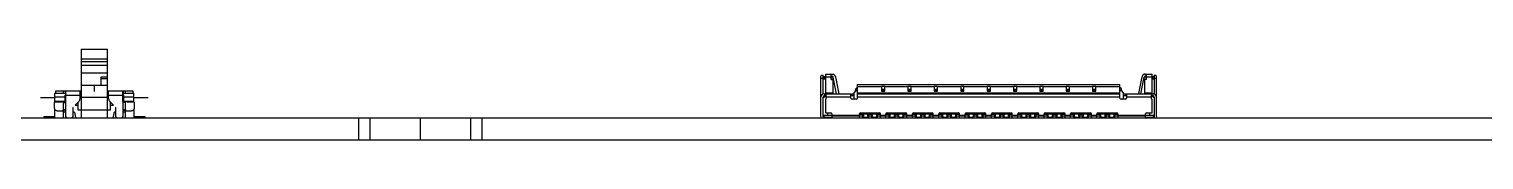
# Model space of a CAD drawing. Header units: millimetres. Extents: x 0 to 594, y 0 to 420.
# Drawn here: x 263.4 to 329.6, y 88.7 to 92.8 of the extents above; entities that cross this region are included whole.
import ezdxf

# ---------------------------------------------------------------- set-up
doc = ezdxf.new("R2010")
doc.units = ezdxf.units.MM
doc.header["$LTSCALE"] = 32.67
doc.layers.get('0').update_dxf_attribs({"linetype": 'CONTINUOUS'})

msp = doc.modelspace()

# ---------------------------------------------------------------- linework, layer by layer
at = {"color": 7, "linetype": 'CONTINUOUS'}
for p, q in [((265.801, 92.829), (267.001, 92.829)), ((265.801, 92.829), (265.801, 89.694)), ((267.001, 89.694), (267.001, 92.829)), ((267.001, 92.256), (265.801, 92.256)), ((267.001, 92.081), (265.801, 92.081)), ((267.001, 91.735), (265.801, 91.735)), ((267.001, 91.543), (266.701, 91.543)), ((266.701, 91.543), (266.701, 91.191)), ((266.701, 91.493), (267.001, 91.493)), ((299.521, 91.643), (299.471, 91.593)), ((299.471, 89.763), (299.471, 91.593)), ((299.521, 91.643), (299.571, 91.643)), ((299.571, 90.784), (299.571, 91.643)), ((299.671, 91.573), (299.571, 91.573)), ((299.671, 91.453), (299.571, 91.453)), ((299.671, 91.503), (299.621, 91.453)), ((299.671, 91.693), (300.021, 91.693)), ((299.671, 91.693), (299.671, 90.793)), ((299.931, 91.443), (299.931, 91.693)), ((299.931, 91.593), (299.981, 91.593)), ((300.029, 91.553), (299.931, 91.553)), ((300.049, 91.453), (299.931, 91.453)), ((299.931, 91.443), (300.021, 91.443)), ((300.021, 91.693), (300.021, 91.688)), ((300.021, 91.553), (300.021, 91.572)), ((300.021, 90.793), (300.021, 91.443)), ((300.179, 90.793), (300.029, 91.554)), ((300.127, 91.573), (300.281, 90.793)), ((313.934, 90.808), (314.085, 91.573)), ((314.033, 90.793), (314.183, 91.554)), ((314.281, 91.453), (314.164, 91.453)), ((314.281, 91.553), (314.183, 91.553)), ((314.191, 91.693), (314.541, 91.693)), ((314.191, 91.688), (314.191, 91.693)), ((314.191, 91.572), (314.191, 91.554)), ((314.281, 91.443), (314.191, 91.443)), ((314.191, 91.443), (314.191, 90.793)), ((314.281, 91.593), (314.231, 91.593)), ((314.281, 91.443), (314.281, 91.693)), ((314.541, 90.793), (314.541, 91.693)), ((314.641, 91.573), (314.541, 91.573)), ((314.591, 91.453), (314.541, 91.503)), ((314.641, 91.453), (314.541, 91.453)), ((314.641, 91.643), (314.691, 91.643)), ((314.641, 91.643), (314.641, 90.784)), ((314.691, 91.643), (314.741, 91.593)), ((314.741, 89.763), (314.741, 91.593)), ((264.601, 90.823), (265.096, 90.823)), ((264.601, 90.415), (264.601, 90.823)), ((264.651, 90.923), (265.801, 90.923)), ((264.651, 90.823), (264.651, 90.923)), ((265.101, 90.743), (265.076, 90.743)), ((265.076, 90.433), (265.076, 90.743)), ((265.088, 90.823), (265.088, 90.923)), ((265.101, 90.443), (265.101, 90.896)), ((265.751, 90.576), (265.751, 90.923)), ((265.751, 90.833), (265.801, 90.833)), ((265.801, 91.191), (267.001, 91.191)), ((267.001, 90.923), (268.151, 90.923)), ((267.001, 90.833), (267.051, 90.833)), ((267.051, 90.576), (267.051, 90.923)), ((267.701, 90.443), (267.701, 90.896)), ((267.726, 90.743), (267.701, 90.743)), ((267.705, 90.821), (267.706, 90.823)), ((267.706, 90.823), (268.201, 90.823)), ((267.715, 90.923), (267.715, 90.823)), ((267.726, 90.743), (267.726, 90.433)), ((268.151, 90.923), (268.151, 90.823)), ((268.201, 90.415), (268.201, 90.823)), ((299.621, 90.793), (300.836, 90.793)), ((299.691, 90.793), (299.691, 90.553)), ((300.836, 90.593), (300.836, 90.793)), ((300.881, 90.793), (300.981, 90.793)), ((300.881, 90.793), (300.881, 90.693)), ((300.981, 90.843), (301.081, 90.943)), ((300.981, 90.543), (300.981, 90.843)), ((301.047, 90.908), (301.065, 91.021)), ((301.081, 90.943), (301.131, 90.943)), ((301.114, 91.063), (301.131, 91.063)), ((301.131, 91.223), (313.081, 91.223)), ((301.131, 90.593), (301.131, 91.223)), ((302.381, 91.122), (302.231, 91.122)), ((302.231, 91.122), (302.231, 90.918)), ((302.231, 90.918), (302.381, 90.918)), ((302.381, 90.918), (302.381, 91.122)), ((303.581, 91.122), (303.431, 91.122)), ((303.431, 91.122), (303.431, 90.918)), ((303.431, 90.918), (303.581, 90.918)), ((303.581, 90.918), (303.581, 91.122)), ((304.781, 91.122), (304.631, 91.122)), ((304.631, 91.122), (304.631, 90.918)), ((304.631, 90.918), (304.781, 90.918)), ((304.781, 90.918), (304.781, 91.122)), ((305.981, 91.122), (305.831, 91.122)), ((305.831, 91.122), (305.831, 90.918)), ((305.831, 90.918), (305.981, 90.918)), ((305.981, 90.918), (305.981, 91.122)), ((307.181, 91.122), (307.031, 91.122)), ((307.031, 91.122), (307.031, 90.918)), ((307.031, 90.918), (307.181, 90.918)), ((307.181, 90.918), (307.181, 91.122)), ((308.381, 91.122), (308.231, 91.122)), ((308.231, 91.122), (308.231, 90.918)), ((308.231, 90.918), (308.381, 90.918)), ((308.381, 90.918), (308.381, 91.122)), ((309.581, 91.122), (309.431, 91.122)), ((309.431, 91.122), (309.431, 90.918)), ((309.431, 90.918), (309.581, 90.918)), ((309.581, 90.918), (309.581, 91.122)), ((310.781, 91.122), (310.631, 91.122)), ((310.631, 91.122), (310.631, 90.918)), ((310.631, 90.918), (310.781, 90.918)), ((310.781, 90.918), (310.781, 91.122)), ((311.981, 91.122), (311.831, 91.122)), ((311.831, 91.122), (311.831, 90.918)), ((311.831, 90.918), (311.981, 90.918)), ((311.981, 90.918), (311.981, 91.122)), ((313.081, 90.593), (313.081, 91.223)), ((313.081, 91.063), (313.099, 91.063)), ((313.081, 90.943), (313.131, 90.943)), ((313.131, 90.943), (313.231, 90.843)), ((313.166, 90.908), (313.148, 91.021)), ((313.231, 90.843), (313.231, 90.543)), ((313.231, 90.793), (313.331, 90.793)), ((313.331, 90.693), (313.331, 90.793)), ((313.376, 90.793), (314.591, 90.793)), ((313.376, 90.793), (313.376, 90.593)), ((314.521, 90.553), (314.521, 90.793)), ((264.588, 90.413), (264.776, 90.433)), ((264.588, 90.163), (264.588, 90.413)), ((265.076, 90.643), (264.601, 90.643)), ((264.601, 90.453), (265.076, 90.453)), ((264.601, 90.433), (264.901, 90.433)), ((264.601, 89.693), (264.601, 90.096)), ((264.901, 90.433), (264.969, 90.443)), ((264.991, 90.059), (264.955, 90.013)), ((264.969, 90.443), (265.018, 90.433)), ((264.969, 90.443), (264.987, 90.413)), ((264.993, 90.405), (265.054, 90.405)), ((265.054, 90.061), (264.993, 90.061)), ((265.051, 90.059), (265.015, 90.013)), ((265.018, 90.433), (265.1, 90.433)), ((265.047, 90.413), (265.035, 90.433)), ((265.431, 90.173), (265.421, 90.163)), ((265.421, 90.163), (265.421, 89.753)), ((265.431, 89.973), (265.431, 90.173)), ((265.693, 90.435), (265.531, 90.273)), ((265.531, 90.273), (265.664, 90.273)), ((265.664, 90.043), (265.664, 90.406)), ((267.001, 90.618), (265.801, 90.618)), ((267.271, 90.273), (267.11, 90.435)), ((267.139, 90.043), (267.139, 90.406)), ((267.139, 90.273), (267.271, 90.273)), ((267.371, 90.173), (267.371, 89.973)), ((267.381, 90.163), (267.371, 90.173)), ((267.381, 89.753), (267.381, 90.163)), ((267.702, 90.433), (267.785, 90.433)), ((268.201, 90.643), (267.726, 90.643)), ((267.726, 90.453), (268.201, 90.453)), ((267.749, 90.061), (267.745, 90.065)), ((267.749, 90.405), (267.809, 90.405)), ((267.809, 90.061), (267.749, 90.061)), ((267.788, 90.013), (267.752, 90.059)), ((267.755, 90.413), (267.767, 90.433)), ((267.785, 90.433), (267.834, 90.443)), ((267.848, 90.013), (267.812, 90.059)), ((267.815, 90.413), (267.834, 90.443)), ((267.834, 90.443), (267.902, 90.433)), ((267.902, 90.433), (268.201, 90.433)), ((268.027, 90.433), (268.215, 90.413)), ((268.201, 90.096), (268.201, 89.693)), ((268.215, 90.413), (268.215, 90.163)), ((299.621, 90.643), (299.571, 90.643)), ((299.571, 89.763), (299.571, 90.643)), ((299.621, 90.623), (299.571, 90.623)), ((299.621, 90.693), (299.691, 90.693)), ((299.646, 90.668), (299.621, 90.643)), ((299.621, 90.623), (299.621, 90.643)), ((299.646, 90.668), (299.646, 90.693)), ((299.671, 90.533), (299.671, 89.923)), ((300.981, 90.693), (300.836, 90.693)), ((301.081, 90.543), (300.886, 90.543)), ((313.326, 90.543), (313.131, 90.543)), ((313.376, 90.693), (313.231, 90.693)), ((314.521, 90.693), (314.591, 90.693)), ((314.541, 89.923), (314.541, 90.533)), ((314.566, 90.693), (314.566, 90.668)), ((314.566, 90.668), (314.591, 90.643)), ((314.641, 90.643), (314.591, 90.643)), ((314.591, 90.643), (314.591, 90.623)), ((314.641, 90.623), (314.591, 90.623)), ((314.641, 90.643), (314.641, 89.763)), ((140.85, 89.693), (368.141, 89.693)), ((264.101, 89.763), (264.601, 89.763)), ((264.101, 89.763), (264.101, 89.693)), ((264.708, 90.013), (265.015, 90.013)), ((264.979, 89.973), (265.101, 89.973)), ((264.979, 89.973), (264.979, 89.693)), ((265.101, 89.753), (265.101, 90.023)), ((265.151, 89.703), (265.101, 89.753)), ((265.421, 89.753), (265.371, 89.703)), ((265.556, 89.693), (265.521, 89.891)), ((265.801, 90.043), (265.664, 90.043)), ((267.001, 90.044), (265.801, 90.044)), ((267.139, 90.043), (267.001, 90.043)), ((267.282, 89.891), (267.246, 89.693)), ((267.431, 89.703), (267.381, 89.753)), ((267.701, 89.753), (267.651, 89.703)), ((267.701, 90.023), (267.701, 89.753)), ((267.701, 89.973), (267.824, 89.973)), ((267.788, 90.013), (268.095, 90.013)), ((267.824, 89.693), (267.824, 89.973)), ((268.201, 89.763), (268.701, 89.763)), ((268.701, 89.763), (268.701, 89.693)), ((278.941, 89.693), (278.941, 88.693)), ((283.541, 88.693), (283.541, 89.693)), ((299.491, 89.693), (299.471, 89.763)), ((299.571, 89.763), (299.551, 89.693)), ((299.571, 89.823), (299.971, 89.823)), ((299.621, 89.723), (299.621, 89.823)), ((299.621, 89.723), (299.971, 89.723)), ((299.671, 89.923), (299.921, 89.923)), ((299.721, 89.723), (299.721, 89.693)), ((299.771, 89.923), (299.771, 89.823)), ((299.971, 89.873), (299.971, 89.693)), ((299.971, 89.793), (301.381, 89.793)), ((301.231, 89.873), (302.181, 89.873)), ((301.231, 89.693), (301.231, 89.873)), ((301.281, 89.923), (302.131, 89.923)), ((301.381, 89.693), (301.381, 89.873)), ((301.416, 89.853), (301.381, 89.853)), ((301.381, 89.723), (301.631, 89.723)), ((301.416, 89.748), (301.416, 89.873)), ((301.441, 89.723), (301.416, 89.748)), ((301.596, 89.748), (301.571, 89.723)), ((301.596, 89.873), (301.596, 89.748)), ((301.631, 89.853), (301.596, 89.853)), ((301.631, 89.873), (301.631, 89.693)), ((301.631, 89.793), (301.781, 89.793)), ((301.781, 89.693), (301.781, 89.873)), ((301.816, 89.853), (301.781, 89.853)), ((301.781, 89.723), (302.031, 89.723)), ((301.816, 89.748), (301.816, 89.873)), ((301.841, 89.723), (301.816, 89.748)), ((301.996, 89.748), (301.971, 89.723)), ((301.996, 89.873), (301.996, 89.748)), ((302.031, 89.853), (301.996, 89.853)), ((302.031, 89.873), (302.031, 89.693)), ((302.031, 89.793), (302.581, 89.793)), ((302.156, 89.915), (302.156, 89.873)), ((302.181, 89.693), (302.181, 89.873)), ((302.431, 89.873), (303.381, 89.873)), ((302.431, 89.693), (302.431, 89.873)), ((302.456, 89.915), (302.456, 89.873)), ((302.481, 89.923), (303.331, 89.923)), ((302.581, 89.693), (302.581, 89.873)), ((302.616, 89.853), (302.581, 89.853)), ((302.581, 89.723), (302.831, 89.723)), ((302.616, 89.748), (302.616, 89.873)), ((302.641, 89.723), (302.616, 89.748)), ((302.796, 89.748), (302.771, 89.723)), ((302.796, 89.873), (302.796, 89.748)), ((302.831, 89.853), (302.796, 89.853)), ((302.831, 89.873), (302.831, 89.693)), ((302.831, 89.793), (302.981, 89.793)), ((302.981, 89.693), (302.981, 89.873)), ((303.016, 89.853), (302.981, 89.853)), ((302.981, 89.723), (303.231, 89.723)), ((303.016, 89.748), (303.016, 89.873)), ((303.041, 89.723), (303.016, 89.748)), ((303.196, 89.748), (303.171, 89.723)), ((303.196, 89.873), (303.196, 89.748)), ((303.231, 89.853), (303.196, 89.853)), ((303.231, 89.873), (303.231, 89.693)), ((303.231, 89.793), (303.781, 89.793)), ((303.356, 89.915), (303.356, 89.873)), ((303.381, 89.693), (303.381, 89.873)), ((303.631, 89.873), (304.581, 89.873)), ((303.631, 89.693), (303.631, 89.873)), ((303.656, 89.915), (303.656, 89.873)), ((303.681, 89.923), (304.531, 89.923)), ((303.781, 89.693), (303.781, 89.873)), ((303.816, 89.853), (303.781, 89.853)), ((303.781, 89.723), (304.031, 89.723)), ((303.816, 89.748), (303.816, 89.873)), ((303.841, 89.723), (303.816, 89.748)), ((303.996, 89.748), (303.971, 89.723)), ((303.996, 89.873), (303.996, 89.748)), ((304.031, 89.853), (303.996, 89.853)), ((304.031, 89.873), (304.031, 89.693)), ((304.031, 89.793), (304.181, 89.793)), ((304.181, 89.693), (304.181, 89.873)), ((304.216, 89.853), (304.181, 89.853)), ((304.181, 89.723), (304.431, 89.723)), ((304.216, 89.748), (304.216, 89.873)), ((304.241, 89.723), (304.216, 89.748)), ((304.396, 89.748), (304.371, 89.723)), ((304.396, 89.873), (304.396, 89.748)), ((304.431, 89.853), (304.396, 89.853)), ((304.431, 89.873), (304.431, 89.693)), ((304.431, 89.793), (304.981, 89.793)), ((304.556, 89.915), (304.556, 89.873)), ((304.581, 89.693), (304.581, 89.873)), ((304.831, 89.873), (305.781, 89.873)), ((304.831, 89.693), (304.831, 89.873)), ((304.856, 89.915), (304.856, 89.873)), ((304.881, 89.923), (305.731, 89.923)), ((304.981, 89.693), (304.981, 89.873)), ((305.016, 89.853), (304.981, 89.853)), ((304.981, 89.723), (305.231, 89.723)), ((305.016, 89.748), (305.016, 89.873)), ((305.041, 89.723), (305.016, 89.748)), ((305.196, 89.748), (305.171, 89.723)), ((305.196, 89.873), (305.196, 89.748)), ((305.231, 89.853), (305.196, 89.853)), ((305.231, 89.873), (305.231, 89.693)), ((305.231, 89.793), (305.381, 89.793)), ((305.381, 89.693), (305.381, 89.873)), ((305.416, 89.853), (305.381, 89.853)), ((305.381, 89.723), (305.631, 89.723)), ((305.416, 89.748), (305.416, 89.873)), ((305.441, 89.723), (305.416, 89.748)), ((305.596, 89.748), (305.571, 89.723)), ((305.596, 89.873), (305.596, 89.748)), ((305.631, 89.853), (305.596, 89.853)), ((305.631, 89.873), (305.631, 89.693)), ((305.631, 89.793), (306.181, 89.793)), ((305.756, 89.915), (305.756, 89.873)), ((305.781, 89.693), (305.781, 89.873)), ((306.031, 89.873), (306.981, 89.873)), ((306.031, 89.693), (306.031, 89.873)), ((306.056, 89.915), (306.056, 89.873)), ((306.081, 89.923), (306.931, 89.923)), ((306.181, 89.693), (306.181, 89.873)), ((306.216, 89.853), (306.181, 89.853)), ((306.181, 89.723), (306.431, 89.723)), ((306.216, 89.748), (306.216, 89.873)), ((306.241, 89.723), (306.216, 89.748)), ((306.396, 89.748), (306.371, 89.723)), ((306.396, 89.873), (306.396, 89.748)), ((306.431, 89.853), (306.396, 89.853)), ((306.431, 89.873), (306.431, 89.693)), ((306.431, 89.793), (306.581, 89.793)), ((306.581, 89.693), (306.581, 89.873)), ((306.616, 89.853), (306.581, 89.853)), ((306.581, 89.723), (306.831, 89.723)), ((306.616, 89.748), (306.616, 89.873)), ((306.641, 89.723), (306.616, 89.748)), ((306.796, 89.748), (306.771, 89.723)), ((306.796, 89.873), (306.796, 89.748)), ((306.831, 89.853), (306.796, 89.853)), ((306.831, 89.873), (306.831, 89.693)), ((306.831, 89.793), (307.381, 89.793)), ((306.956, 89.915), (306.956, 89.873)), ((306.981, 89.693), (306.981, 89.873)), ((307.231, 89.873), (308.181, 89.873)), ((307.231, 89.693), (307.231, 89.873)), ((307.256, 89.915), (307.256, 89.873)), ((307.281, 89.923), (308.131, 89.923)), ((307.381, 89.693), (307.381, 89.873)), ((307.416, 89.853), (307.381, 89.853)), ((307.381, 89.723), (307.631, 89.723)), ((307.416, 89.748), (307.416, 89.873)), ((307.441, 89.723), (307.416, 89.748)), ((307.596, 89.748), (307.571, 89.723)), ((307.596, 89.873), (307.596, 89.748)), ((307.631, 89.853), (307.596, 89.853)), ((307.631, 89.873), (307.631, 89.693)), ((307.631, 89.793), (307.781, 89.793)), ((307.781, 89.693), (307.781, 89.873)), ((307.816, 89.853), (307.781, 89.853)), ((307.781, 89.723), (308.031, 89.723)), ((307.816, 89.748), (307.816, 89.873)), ((307.841, 89.723), (307.816, 89.748)), ((307.996, 89.748), (307.971, 89.723)), ((307.996, 89.873), (307.996, 89.748)), ((308.031, 89.853), (307.996, 89.853)), ((308.031, 89.873), (308.031, 89.693)), ((308.031, 89.793), (308.581, 89.793)), ((308.156, 89.915), (308.156, 89.873)), ((308.181, 89.693), (308.181, 89.873)), ((308.431, 89.873), (309.381, 89.873)), ((308.431, 89.693), (308.431, 89.873)), ((308.456, 89.915), (308.456, 89.873)), ((308.481, 89.923), (309.331, 89.923)), ((308.581, 89.693), (308.581, 89.873)), ((308.616, 89.853), (308.581, 89.853)), ((308.581, 89.723), (308.831, 89.723)), ((308.616, 89.748), (308.616, 89.873)), ((308.641, 89.723), (308.616, 89.748)), ((308.796, 89.748), (308.771, 89.723)), ((308.796, 89.873), (308.796, 89.748)), ((308.831, 89.853), (308.796, 89.853)), ((308.831, 89.873), (308.831, 89.693)), ((308.831, 89.793), (308.981, 89.793)), ((308.981, 89.693), (308.981, 89.873)), ((309.016, 89.853), (308.981, 89.853)), ((308.981, 89.723), (309.231, 89.723)), ((309.016, 89.748), (309.016, 89.873)), ((309.041, 89.723), (309.016, 89.748)), ((309.196, 89.748), (309.171, 89.723)), ((309.196, 89.873), (309.196, 89.748)), ((309.231, 89.853), (309.196, 89.853)), ((309.231, 89.873), (309.231, 89.693)), ((309.231, 89.793), (309.781, 89.793)), ((309.356, 89.915), (309.356, 89.873)), ((309.381, 89.693), (309.381, 89.873)), ((309.631, 89.873), (310.581, 89.873)), ((309.631, 89.693), (309.631, 89.873)), ((309.656, 89.915), (309.656, 89.873)), ((309.681, 89.923), (310.531, 89.923)), ((309.781, 89.693), (309.781, 89.873)), ((309.816, 89.853), (309.781, 89.853)), ((309.781, 89.723), (310.031, 89.723)), ((309.816, 89.748), (309.816, 89.873)), ((309.841, 89.723), (309.816, 89.748)), ((309.996, 89.748), (309.971, 89.723)), ((309.996, 89.873), (309.996, 89.748)), ((310.031, 89.853), (309.996, 89.853)), ((310.031, 89.873), (310.031, 89.693)), ((310.031, 89.793), (310.181, 89.793)), ((310.181, 89.693), (310.181, 89.873)), ((310.216, 89.853), (310.181, 89.853)), ((310.181, 89.723), (310.431, 89.723)), ((310.216, 89.748), (310.216, 89.873)), ((310.241, 89.723), (310.216, 89.748)), ((310.396, 89.748), (310.371, 89.723)), ((310.396, 89.873), (310.396, 89.748)), ((310.431, 89.853), (310.396, 89.853)), ((310.431, 89.873), (310.431, 89.693)), ((310.431, 89.793), (310.981, 89.793)), ((310.556, 89.915), (310.556, 89.873)), ((310.581, 89.693), (310.581, 89.873)), ((310.831, 89.873), (311.781, 89.873)), ((310.831, 89.693), (310.831, 89.873)), ((310.856, 89.915), (310.856, 89.873)), ((310.881, 89.923), (311.731, 89.923)), ((310.981, 89.693), (310.981, 89.873)), ((311.016, 89.853), (310.981, 89.853)), ((310.981, 89.723), (311.231, 89.723)), ((311.016, 89.748), (311.016, 89.873)), ((311.041, 89.723), (311.016, 89.748)), ((311.196, 89.748), (311.171, 89.723)), ((311.196, 89.873), (311.196, 89.748)), ((311.231, 89.853), (311.196, 89.853)), ((311.231, 89.873), (311.231, 89.693)), ((311.231, 89.793), (311.381, 89.793)), ((311.381, 89.693), (311.381, 89.873)), ((311.416, 89.853), (311.381, 89.853)), ((311.381, 89.723), (311.631, 89.723)), ((311.416, 89.748), (311.416, 89.873)), ((311.441, 89.723), (311.416, 89.748)), ((311.596, 89.748), (311.571, 89.723)), ((311.596, 89.873), (311.596, 89.748)), ((311.631, 89.853), (311.596, 89.853)), ((311.631, 89.873), (311.631, 89.693)), ((311.631, 89.793), (312.181, 89.793)), ((311.756, 89.915), (311.756, 89.873)), ((311.781, 89.693), (311.781, 89.873)), ((312.031, 89.873), (312.981, 89.873)), ((312.031, 89.693), (312.031, 89.873)), ((312.056, 89.915), (312.056, 89.873)), ((312.081, 89.923), (312.931, 89.923)), ((312.181, 89.693), (312.181, 89.873)), ((312.216, 89.853), (312.181, 89.853)), ((312.181, 89.723), (312.431, 89.723)), ((312.216, 89.748), (312.216, 89.873)), ((312.241, 89.723), (312.216, 89.748)), ((312.396, 89.748), (312.371, 89.723)), ((312.396, 89.873), (312.396, 89.748)), ((312.431, 89.853), (312.396, 89.853)), ((312.431, 89.873), (312.431, 89.693)), ((312.431, 89.793), (312.581, 89.793)), ((312.581, 89.693), (312.581, 89.873)), ((312.616, 89.853), (312.581, 89.853)), ((312.581, 89.723), (312.831, 89.723)), ((312.616, 89.748), (312.616, 89.873)), ((312.641, 89.723), (312.616, 89.748)), ((312.796, 89.748), (312.771, 89.723)), ((312.796, 89.873), (312.796, 89.748)), ((312.831, 89.853), (312.796, 89.853)), ((312.831, 89.873), (312.831, 89.693)), ((312.831, 89.793), (314.241, 89.793)), ((312.981, 89.873), (312.981, 89.693)), ((314.241, 89.693), (314.241, 89.873)), ((314.241, 89.823), (314.641, 89.823)), ((314.241, 89.723), (314.591, 89.723)), ((314.291, 89.923), (314.541, 89.923)), ((314.441, 89.823), (314.441, 89.923)), ((314.491, 89.693), (314.491, 89.723)), ((314.591, 89.823), (314.591, 89.723)), ((314.661, 89.693), (314.641, 89.763)), ((314.741, 89.763), (314.721, 89.693)), ((134.841, 88.693), (368.141, 88.693))]:
    msp.add_line(p, q, dxfattribs=at)
at = {"color": 9, "linetype": 'CONTINUOUS'}
for p, q in [((267.001, 92.375), (265.801, 92.375)), ((299.571, 91.493), (299.471, 91.493)), ((299.621, 91.573), (299.621, 91.453)), ((299.931, 91.548), (299.671, 91.548)), ((314.541, 91.548), (314.281, 91.548)), ((314.591, 91.453), (314.591, 91.573)), ((314.741, 91.493), (314.641, 91.493)), ((265.001, 90.823), (265.001, 90.923)), ((265.751, 90.723), (265.101, 90.723)), ((267.701, 90.723), (267.051, 90.723)), ((267.801, 90.923), (267.801, 90.823)), ((299.641, 90.693), (299.641, 90.793)), ((299.671, 90.843), (300.021, 90.843)), ((301.131, 90.963), (301.055, 90.963)), ((302.231, 91.103), (301.131, 91.103)), ((301.131, 90.838), (313.081, 90.838)), ((313.081, 90.791), (301.131, 90.791)), ((301.131, 90.784), (313.081, 90.784)), ((302.231, 91.011), (302.381, 91.011)), ((302.381, 90.943), (302.231, 90.943)), ((303.431, 91.103), (302.381, 91.103)), ((303.431, 91.011), (303.581, 91.011)), ((303.581, 90.943), (303.431, 90.943)), ((304.631, 91.103), (303.581, 91.103)), ((304.631, 91.011), (304.781, 91.011)), ((304.781, 90.943), (304.631, 90.943)), ((305.831, 91.103), (304.781, 91.103)), ((305.831, 91.011), (305.981, 91.011)), ((305.981, 90.943), (305.831, 90.943)), ((307.031, 91.103), (305.981, 91.103)), ((307.031, 91.011), (307.181, 91.011)), ((307.181, 90.943), (307.031, 90.943)), ((308.231, 91.103), (307.181, 91.103)), ((308.231, 91.011), (308.381, 91.011)), ((308.381, 90.943), (308.231, 90.943)), ((309.431, 91.103), (308.381, 91.103)), ((309.431, 91.011), (309.581, 91.011)), ((309.581, 90.943), (309.431, 90.943)), ((310.631, 91.103), (309.581, 91.103)), ((310.631, 91.011), (310.781, 91.011)), ((310.781, 90.943), (310.631, 90.943)), ((311.831, 91.103), (310.781, 91.103)), ((311.831, 91.011), (311.981, 91.011)), ((311.981, 90.943), (311.831, 90.943)), ((313.081, 91.103), (311.981, 91.103)), ((313.157, 90.963), (313.081, 90.963)), ((314.191, 90.843), (314.541, 90.843)), ((314.571, 90.793), (314.571, 90.693)), ((265.047, 90.413), (264.987, 90.413)), ((264.991, 90.059), (265.051, 90.059)), ((264.993, 90.061), (264.993, 90.405)), ((265.084, 90.405), (265.084, 90.061)), ((267.719, 90.061), (267.719, 90.405)), ((267.752, 90.059), (267.812, 90.059)), ((267.815, 90.413), (267.755, 90.413)), ((267.809, 90.405), (267.809, 90.061)), ((300.836, 90.643), (299.691, 90.643)), ((313.081, 90.643), (301.131, 90.643)), ((314.521, 90.643), (313.376, 90.643)), ((278.441, 88.693), (278.441, 89.693)), ((284.041, 89.693), (284.041, 88.693)), ((299.971, 89.823), (301.231, 89.823)), ((301.231, 89.863), (301.381, 89.863)), ((301.631, 89.863), (301.781, 89.863)), ((302.031, 89.863), (302.181, 89.863)), ((302.181, 89.823), (302.431, 89.823)), ((302.431, 89.863), (302.581, 89.863)), ((302.831, 89.863), (302.981, 89.863)), ((303.231, 89.863), (303.381, 89.863)), ((303.381, 89.823), (303.631, 89.823)), ((303.631, 89.863), (303.781, 89.863)), ((304.031, 89.863), (304.181, 89.863)), ((304.431, 89.863), (304.581, 89.863)), ((304.581, 89.823), (304.831, 89.823)), ((304.831, 89.863), (304.981, 89.863)), ((305.231, 89.863), (305.381, 89.863)), ((305.631, 89.863), (305.781, 89.863)), ((305.781, 89.823), (306.031, 89.823)), ((306.031, 89.863), (306.181, 89.863)), ((306.431, 89.863), (306.581, 89.863)), ((306.831, 89.863), (306.981, 89.863)), ((306.981, 89.823), (307.231, 89.823)), ((307.231, 89.863), (307.381, 89.863)), ((307.631, 89.863), (307.781, 89.863)), ((308.031, 89.863), (308.181, 89.863)), ((308.181, 89.823), (308.431, 89.823)), ((308.431, 89.863), (308.581, 89.863)), ((308.831, 89.863), (308.981, 89.863)), ((309.231, 89.863), (309.381, 89.863)), ((309.381, 89.823), (309.631, 89.823)), ((309.631, 89.863), (309.781, 89.863)), ((310.031, 89.863), (310.181, 89.863)), ((310.431, 89.863), (310.581, 89.863)), ((310.581, 89.823), (310.831, 89.823)), ((310.831, 89.863), (310.981, 89.863)), ((311.231, 89.863), (311.381, 89.863)), ((311.631, 89.863), (311.781, 89.863)), ((311.781, 89.823), (312.031, 89.823)), ((312.031, 89.863), (312.181, 89.863)), ((312.431, 89.863), (312.581, 89.863)), ((312.831, 89.863), (312.981, 89.863)), ((312.981, 89.823), (314.241, 89.823))]:
    msp.add_line(p, q, dxfattribs=at)
at = {"color": 40, "linetype": 'CONTINUOUS'}
for p, q in [((266.401, 90.891), (266.401, 91.193)), ((264.601, 90.613), (263.951, 90.613)), ((268.851, 90.613), (268.201, 90.613)), ((281.241, 88.693), (281.241, 89.693))]:
    msp.add_line(p, q, dxfattribs=at)
at = {"color": 7, "linetype": 'CONTINUOUS'}
for centre, radius, start, end in [((299.981, 91.544), 0.0489, 11.16488, 90), ((299.981, 91.544), 0.149, 11.16488, 74.41477), ((314.231, 91.544), 0.149, 90, 168.83512), ((314.231, 91.544), 0.0489, 90, 168.83512), ((264.811, 90.723), 0.2, 143.70304, 150), ((264.945, 90.771), 0.159, 18.0058, 18.98499), ((267.991, 90.723), 0.2, 30, 36.29696), ((299.621, 90.643), 0.15, 90, 180), ((301.114, 91.013), 0.05, 90, 170.9285), ((313.099, 91.013), 0.05, 9.0715, 90), ((314.081, 90.779), 0.15, 168.83512, 174.3879), ((314.591, 90.643), 0.15, 360, 90), ((265.026, 90.03), 0.0451, 136.66509, 141.40907), ((265.086, 90.03), 0.0451, 136.66509, 141.40907), ((265.051, 90.443), 0.05, 310.22357, 360), ((265.051, 90.023), 0.05, 0, 49.77643), ((265.551, 90.576), 0.2, 315, 360), ((267.251, 90.576), 0.2, 180, 225), ((267.751, 90.443), 0.05, 180, 229.77643), ((267.751, 90.023), 0.05, 130.22357, 180), ((267.716, 90.03), 0.0451, 38.59093, 43.33491), ((267.777, 90.03), 0.0451, 38.59093, 43.33491), ((299.621, 90.643), 0.05, 90, 180.00001), ((299.681, 90.533), 0.01, 90, 180), ((299.681, 90.553), 0.01, 270, 360), ((300.886, 90.593), 0.05, 180, 270), ((301.081, 90.593), 0.05, 270, 360), ((313.131, 90.593), 0.05, 180, 270), ((313.326, 90.593), 0.05, 270, 360), ((314.531, 90.553), 0.01, 180, 270), ((314.531, 90.533), 0.01, 0, 90), ((314.591, 90.643), 0.05, 359.99999, 90), ((265.423, 89.873), 0.1, 10.12467, 90), ((267.38, 89.873), 0.1, 90, 169.87533), ((299.621, 89.843), 0.15, 243.90345, 270), ((299.621, 89.843), 0.05, 203.57818, 270), ((299.921, 89.873), 0.05, 0, 90), ((301.281, 89.873), 0.05, 90, 180), ((302.131, 89.873), 0.05, 0, 90), ((302.481, 89.873), 0.05, 90, 180), ((303.331, 89.873), 0.05, 0, 90), ((303.681, 89.873), 0.05, 90, 180), ((304.531, 89.873), 0.05, 0, 90), ((304.881, 89.873), 0.05, 90, 180), ((305.731, 89.873), 0.05, 0, 90), ((306.081, 89.873), 0.05, 90, 180), ((306.931, 89.873), 0.05, 0, 90), ((307.281, 89.873), 0.05, 90, 180), ((308.131, 89.873), 0.05, 0, 90), ((308.481, 89.873), 0.05, 90, 180), ((309.331, 89.873), 0.05, 0, 90), ((309.681, 89.873), 0.05, 90, 180), ((310.531, 89.873), 0.05, 0, 90), ((310.881, 89.873), 0.05, 90, 180), ((311.731, 89.873), 0.05, 0, 90), ((312.081, 89.873), 0.05, 90, 180), ((312.931, 89.873), 0.05, 0, 90), ((314.291, 89.873), 0.05, 90, 180), ((314.591, 89.843), 0.05, 270, 336.42182), ((314.591, 89.843), 0.15, 270, 296.09642)]:
    msp.add_arc(centre, radius, start, end, dxfattribs=at)
for points, knots in [([(265.101, 90.896), (265.101, 90.9), (265.1, 90.907), (265.098, 90.916), (265.094, 90.922), (265.09, 90.923), (265.088, 90.923)], [0, 0, 0, 0, 0.357496, 0.625335, 0.820587, 1, 1, 1, 1]), ([(265.099, 90.818), (265.099, 90.817), (265.101, 90.815), (265.101, 90.812), (265.101, 90.81)], [0, 0, 0, 0, 0.221227, 1, 1, 1, 1]), ([(267.715, 90.923), (267.713, 90.923), (267.708, 90.922), (267.704, 90.916), (267.702, 90.907), (267.702, 90.9), (267.701, 90.896)], [0, 0, 0, 0, 0.186588, 0.386061, 0.648112, 1, 1, 1, 1]), ([(264.601, 90.096), (264.599, 90.101), (264.591, 90.123), (264.588, 90.146), (264.588, 90.163)], [0, 0, 0, 0, 0.246338, 1, 1, 1, 1]), ([(264.708, 90.013), (264.697, 90.013), (264.674, 90.017), (264.643, 90.034), (264.618, 90.061), (264.606, 90.084), (264.601, 90.096)], [0, 0, 0, 0, 0.231889, 0.47288, 0.728674, 1, 1, 1, 1]), ([(264.993, 90.405), (264.996, 90.403), (265.008, 90.398), (265.021, 90.397), (265.031, 90.397)], [0, 0, 0, 0, 0.239702, 1, 1, 1, 1]), ([(265.041, 90.07), (265.036, 90.07), (265.02, 90.069), (265.005, 90.065), (264.993, 90.061)], [0, 0, 0, 0, 0.265025, 1, 1, 1, 1]), ([(265.031, 90.397), (265.034, 90.397), (265.043, 90.397), (265.052, 90.398), (265.059, 90.399)], [0, 0, 0, 0, 0.24503, 1, 1, 1, 1]), ([(265.062, 90.068), (265.06, 90.068), (265.053, 90.069), (265.046, 90.07), (265.041, 90.07)], [0, 0, 0, 0, 0.252959, 1, 1, 1, 1]), ([(267.741, 90.068), (267.743, 90.068), (267.75, 90.069), (267.757, 90.07), (267.762, 90.07)], [0, 0, 0, 0, 0.252958, 1, 1, 1, 1]), ([(267.771, 90.397), (267.769, 90.397), (267.76, 90.397), (267.751, 90.398), (267.744, 90.399)], [0, 0, 0, 0, 0.24503, 1, 1, 1, 1]), ([(267.762, 90.07), (267.766, 90.07), (267.782, 90.069), (267.798, 90.065), (267.809, 90.061)], [0, 0, 0, 0, 0.265025, 1, 1, 1, 1]), ([(267.809, 90.405), (267.807, 90.403), (267.795, 90.398), (267.781, 90.397), (267.771, 90.397)], [0, 0, 0, 0, 0.239702, 1, 1, 1, 1]), ([(268.202, 90.096), (268.197, 90.084), (268.185, 90.061), (268.159, 90.034), (268.129, 90.017), (268.106, 90.013), (268.095, 90.013)], [0, 0, 0, 0, 0.271326, 0.52712, 0.768111, 1, 1, 1, 1]), ([(268.215, 90.163), (268.215, 90.157), (268.214, 90.134), (268.208, 90.112), (268.202, 90.096)], [0, 0, 0, 0, 0.253336, 1, 1, 1, 1])]:
    msp.add_open_spline(points, degree=3, knots=knots, dxfattribs=at)
for points in [[(265.097, 90.821), (265.098, 90.82), (265.098, 90.819), (265.099, 90.818)], [(264.987, 90.413), (264.989, 90.41), (264.991, 90.407), (264.993, 90.405)], [(265.054, 90.405), (265.051, 90.407), (265.049, 90.41), (265.047, 90.413)], [(265.054, 90.405), (265.055, 90.403), (265.056, 90.401), (265.058, 90.399)], [(265.062, 90.068), (265.059, 90.066), (265.056, 90.064), (265.054, 90.061)], [(265.059, 90.399), (265.067, 90.401), (265.075, 90.403), (265.084, 90.405)], [(265.084, 90.061), (265.077, 90.064), (265.069, 90.067), (265.062, 90.068)], [(267.744, 90.399), (267.736, 90.401), (267.727, 90.403), (267.719, 90.405)], [(267.719, 90.061), (267.726, 90.064), (267.734, 90.067), (267.741, 90.068)], [(267.745, 90.065), (267.744, 90.066), (267.743, 90.067), (267.741, 90.068)], [(267.744, 90.399), (267.746, 90.401), (267.748, 90.403), (267.749, 90.405)], [(267.755, 90.413), (267.754, 90.41), (267.752, 90.407), (267.749, 90.405)], [(267.809, 90.405), (267.812, 90.407), (267.814, 90.41), (267.815, 90.413)]]:
    msp.add_open_spline(points, degree=3, dxfattribs=at)

doc.saveas('drawing.dxf')
